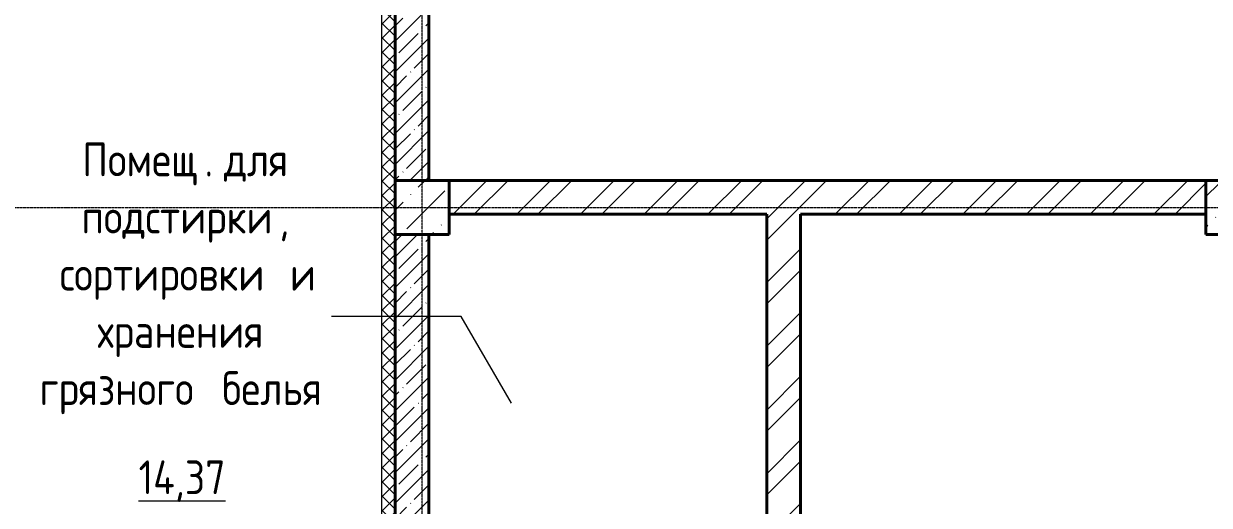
# Model space of a CAD drawing. Header units: millimetres. Extents: x 0 to 351840, y -132678 to 32417.
# Drawn here: x 297471 to 306244, y 13380 to 16945 of the extents above; entities that cross this region are included whole.
import ezdxf

# ---------------------------------------------------------------- set-up
doc = ezdxf.new("R2010")
doc.units = ezdxf.units.MM
doc.linetypes.add('BI_линия_сетки', pattern=[25, 20, -2.5, 0, -2.5])
for name, color, linetype, lineweight in [('Марки помещений', 7, 'Continuous', 20), ('Несущие колонны', 7, 'Continuous', 18), ('Оси', 7, 'Continuous', 9), ('Стены внутренние', 7, 'Continuous', 18), ('Стены наружные', 7, 'Continuous', 18), ('Стены несущие', 7, 'Continuous', 18), ('Стены отделка', 7, 'Continuous', 18)]:
    doc.layers.add(name, color=color, linetype=linetype, lineweight=lineweight)
doc.styles.add('GOST Common_1', font='GOST Common.ttf', dxfattribs={"width": 0.9, "height": 250})
pattern_1 = [(45, (5685.96, 5809.43), (-235.732, 235.732), []), (45, (5843.12, 5809.43), (-235.732, 235.732), [])]
pattern_2 = [(45, (5685.96, 5809.43), (-114.0493, 114.0493), []), (45, (5800.01, 5809.43), (-114.0493, 114.0493), [201.612, -40.322, 3.353, -36.97])]

# ---------------------------------------------------------------- blocks, each defined once
blk = doc.blocks.new('_временные_конструкции_колонны_монолитные_прямоугольная - _временная_конструкция_колонна_400x400-V16--01 Подвал__-3_000____Отделочный_')
at = {"layer": 'Несущие колонны', "lineweight": 9}
h = blk.add_hatch(dxfattribs=at)
h.set_pattern_fill('FP_17', color=9, style=0, pattern_type=2)
h.set_pattern_definition([(45, (0, -13900), (84.1895, 308.696), [396.875, -79.375, 3.353, -76.022])])
h.paths.add_polyline_path([(200, -200), (200, 200), (-200, 200), (-200, -200)])
at = {"layer": 'Несущие колонны', "color": 9, "lineweight": 40}
for p, q in [((200, 200), (-200, 200)), ((-200, 200), (-200, -200)), ((200, -200), (200, 200)), ((-200, -200), (200, -200))]:
    blk.add_line(p, q, dxfattribs=at)
blk = doc.blocks.new('_временные_конструкции_колонны_монолитные_прямоугольная - _временная_конструкция_колонна_400x400-V17--01 Подвал__-3_000____Отделочный_')
at = {"layer": 'Несущие колонны', "lineweight": 9}
h = blk.add_hatch(dxfattribs=at)
h.set_pattern_fill('FP_18', color=9, style=0, pattern_type=2)
h.set_pattern_definition([(45, (-6000, -13900), (84.1895, 308.696), [396.875, -79.375, 3.353, -76.022])])
h.paths.add_polyline_path([(-200, -200), (200, -200), (200, 200), (-200, 200)])
at = {"layer": 'Несущие колонны', "color": 9, "lineweight": 40}
for p, q in [((200, 200), (-200, 200)), ((-200, 200), (-200, -200)), ((200, -200), (200, 200)), ((-200, -200), (200, -200))]:
    blk.add_line(p, q, dxfattribs=at)
blk = doc.blocks.new('Подоснова подвал')
at = {"layer": 'Стены внутренние', "lineweight": 9}
h = blk.add_hatch(dxfattribs=at)
h.set_pattern_fill('FP_47', color=9, style=0, pattern_type=2)
h.set_pattern_definition([(45, (5685.964, 5809.43), (-53.033, 53.033), []), (135, (5685.964, 5809.43), (-53.033, -53.033), [])])
h.paths.add_polyline_path([(5386, 5509.4), (5486, 5509.4), (5486, 9609.4), (5386, 9609.4), (5386, 5609.4)])
h.paths.add_polyline_path([(5486, 10909.4), (5486, 11159.4), (5386, 11159.4), (5386, 10909.4)])
h.paths.add_polyline_path([(5386, 12669.4), (5486, 12669.4), (5486, 26009.4), (5386, 26009.4), (5386, 13509.4)])
h = blk.add_hatch(dxfattribs=at)
h.set_pattern_fill('FP_37', color=9, angle=45, style=0, pattern_type=2)
h.set_pattern_definition(pattern_1)
h.paths.add_polyline_path([(11486, 19659.4), (11486, 19909.4), (5886, 19909.4), (5886, 19659.4), (8486, 19659.4)])
h = blk.add_hatch(dxfattribs=at)
h.set_pattern_fill('FP_37', color=9, angle=45, style=0, pattern_type=2)
h.set_pattern_definition(pattern_1)
h.paths.add_polyline_path([(8236, 13759.4), (8486, 13759.4), (8486, 14159.4), (8236, 14159.4), (8236, 13989.7)])
h.paths.add_polyline_path([(8236, 15169.4), (8486, 15169.4), (8486, 19659.4), (8236, 19659.4), (8236, 19298)])
at = {"layer": 'Стены наружные', "lineweight": 9}
h = blk.add_hatch(dxfattribs=at)
h.set_pattern_fill('FP_40', color=9, style=0, pattern_type=2)
h.set_pattern_definition(pattern_2)
h.paths.add_polyline_path([(5736, 19909.4), (5736, 25509.4), (5486, 25509.4), (5486, 19909.4)])
h = blk.add_hatch(dxfattribs=at)
h.set_pattern_fill('FP_40', color=9, style=0, pattern_type=2)
h.set_pattern_definition(pattern_2)
h.paths.add_polyline_path([(5736, 13909.4), (5736, 19509.4), (5486, 19509.4), (5486, 13909.4), (5663.3, 13909.4)])
at = {"layer": 'Марки помещений', "color": 9}
for p, q in [((5974.3, 18902), (5016.1, 18902)), ((6347.3, 18260.5), (5974.3, 18902))]:
    blk.add_line(p, q, dxfattribs=at)
at = {"layer": 'Оси', "color": 9, "linetype": 'BI_линия_сетки'}
for p, q in [((5686, 799.9), (5686, 35999.7)), ((-805.2, 19709.4), (56347.2, 19709.4))]:
    blk.add_line(p, q, dxfattribs=at)
at = {"layer": 'Стены несущие', "color": 9, "lineweight": 40}
for p, q in [((5486, 25509.4), (5486, 19909.4)), ((5736, 19909.4), (5736, 25509.4)), ((11486, 19909.4), (5886, 19909.4)), ((5886, 19659.4), (8236, 19659.4)), ((8236, 19659.4), (8236, 15169.4)), ((8486, 19659.4), (11486, 19659.4)), ((8486, 15169.4), (8486, 19659.4)), ((5486, 19509.4), (5486, 13909.4)), ((5736, 13909.4), (5736, 19509.4))]:
    blk.add_line(p, q, dxfattribs=at)
at = {"layer": 'Стены отделка', "color": 9, "lineweight": 9}
blk.add_line((5386, 26009.4), (5386, 12669.4), dxfattribs=at)
at = {"layer": 'Несущие колонны', "color": 9}
for name, p in [('_временные_конструкции_колонны_монолитные_прямоугольная - _временная_конструкция_колонна_400x400-V16--01 Подвал__-3_000____Отделочный_', (5686, 19709.4)), ('_временные_конструкции_колонны_монолитные_прямоугольная - _временная_конструкция_колонна_400x400-V17--01 Подвал__-3_000____Отделочный_', (11686, 19709.4))]:
    blk.add_blockref(name, p, dxfattribs=at)
at = {"layer": 'Марки помещений', "color": 9, "lineweight": 9, "char_height": 250, "attachment_point": 1, "style": 'GOST Common_1'}
for s, insert, width in [('Помещ', (3170.7, 20189.4), 1096.708), ('для', (4218.5, 20189.4), 584.43), ('. ', (4075.6, 20189.4), 173.164), ('подстирки', (3164.7, 19766.1), 1774.936), ('\\fGOST Common|b0|i0|c204|p34|;\\W.9;,', (4629.2, 19766.1), 93.797), ('сортировки', (3004, 19342.8), 1969.746), ('\\fGOST Common|b0|i0|c204|p34|;\\W.9;и', (4706.6, 19342.8), 194.81), ('хранения', (3283.8, 18919.4), 1580.126), ('грязного', (2855.2, 18496.1), 1544.05), ('белья', (4206.5, 18496.1), 974.05), ('\\L14,37', (3587.3, 17836.4), 836.962)]:
    blk.add_mtext(s, dxfattribs=dict(at, insert=insert, width=width))

msp = doc.modelspace()

# ---------------------------------------------------------------- block references
msp.add_blockref('Подоснова подвал', (294733.3, -4124))

doc.saveas('drawing.dxf')
